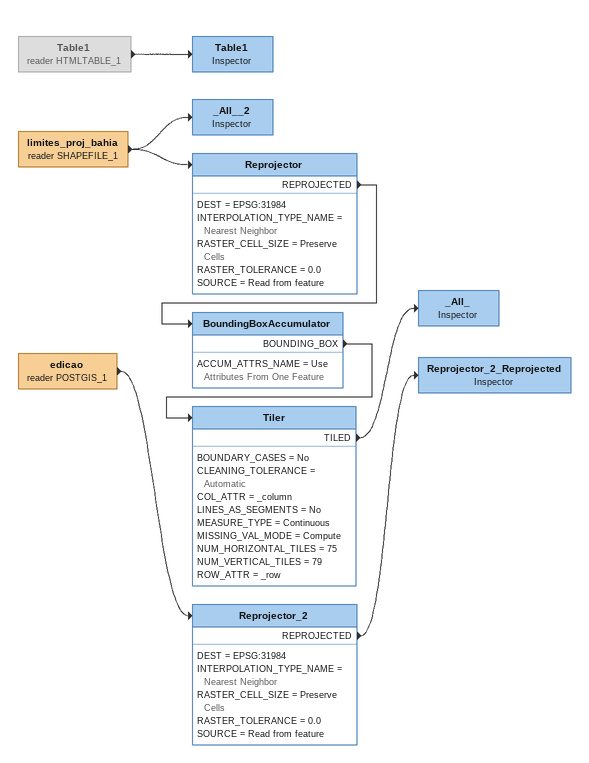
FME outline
limites_proj_bahia (reader SHAPEFILE_1)
    -> Reprojector
    -> _All__2
_All__2: Inspector
Reprojector
    DEST = EPSG:31984
    INTERPOLATION_TYPE_NAME = Nearest Neighbor
    RASTER_CELL_SIZE = Preserve Cells
    RASTER_TOLERANCE = 0.0
    SOURCE = Read from feature
    REPROJECTED -> BoundingBoxAccumulator
BoundingBoxAccumulator
    ACCUM_ATTRS_NAME = Use Attributes From One Feature
    BOUNDING_BOX -> Tiler
Tiler
    BOUNDARY_CASES = No
    CLEANING_TOLERANCE = Automatic
    COL_ATTR = _column
    LINES_AS_SEGMENTS = No
    MEASURE_TYPE = Continuous
    MISSING_VAL_MODE = Compute
    NUM_HORIZONTAL_TILES = 75
    NUM_VERTICAL_TILES = 79
    ROW_ATTR = _row
    TILED -> _All_
_All_: Inspector
edicao (reader POSTGIS_1)
    -> Reprojector_2
Reprojector_2
    DEST = EPSG:31984
    INTERPOLATION_TYPE_NAME = Nearest Neighbor
    RASTER_CELL_SIZE = Preserve Cells
    RASTER_TOLERANCE = 0.0
    SOURCE = Read from feature
    REPROJECTED -> Reprojector_2_Reprojected
Reprojector_2_Reprojected: Inspector
Table1 (reader HTMLTABLE_1) [off]
    -> Table1
Table1: Inspector
